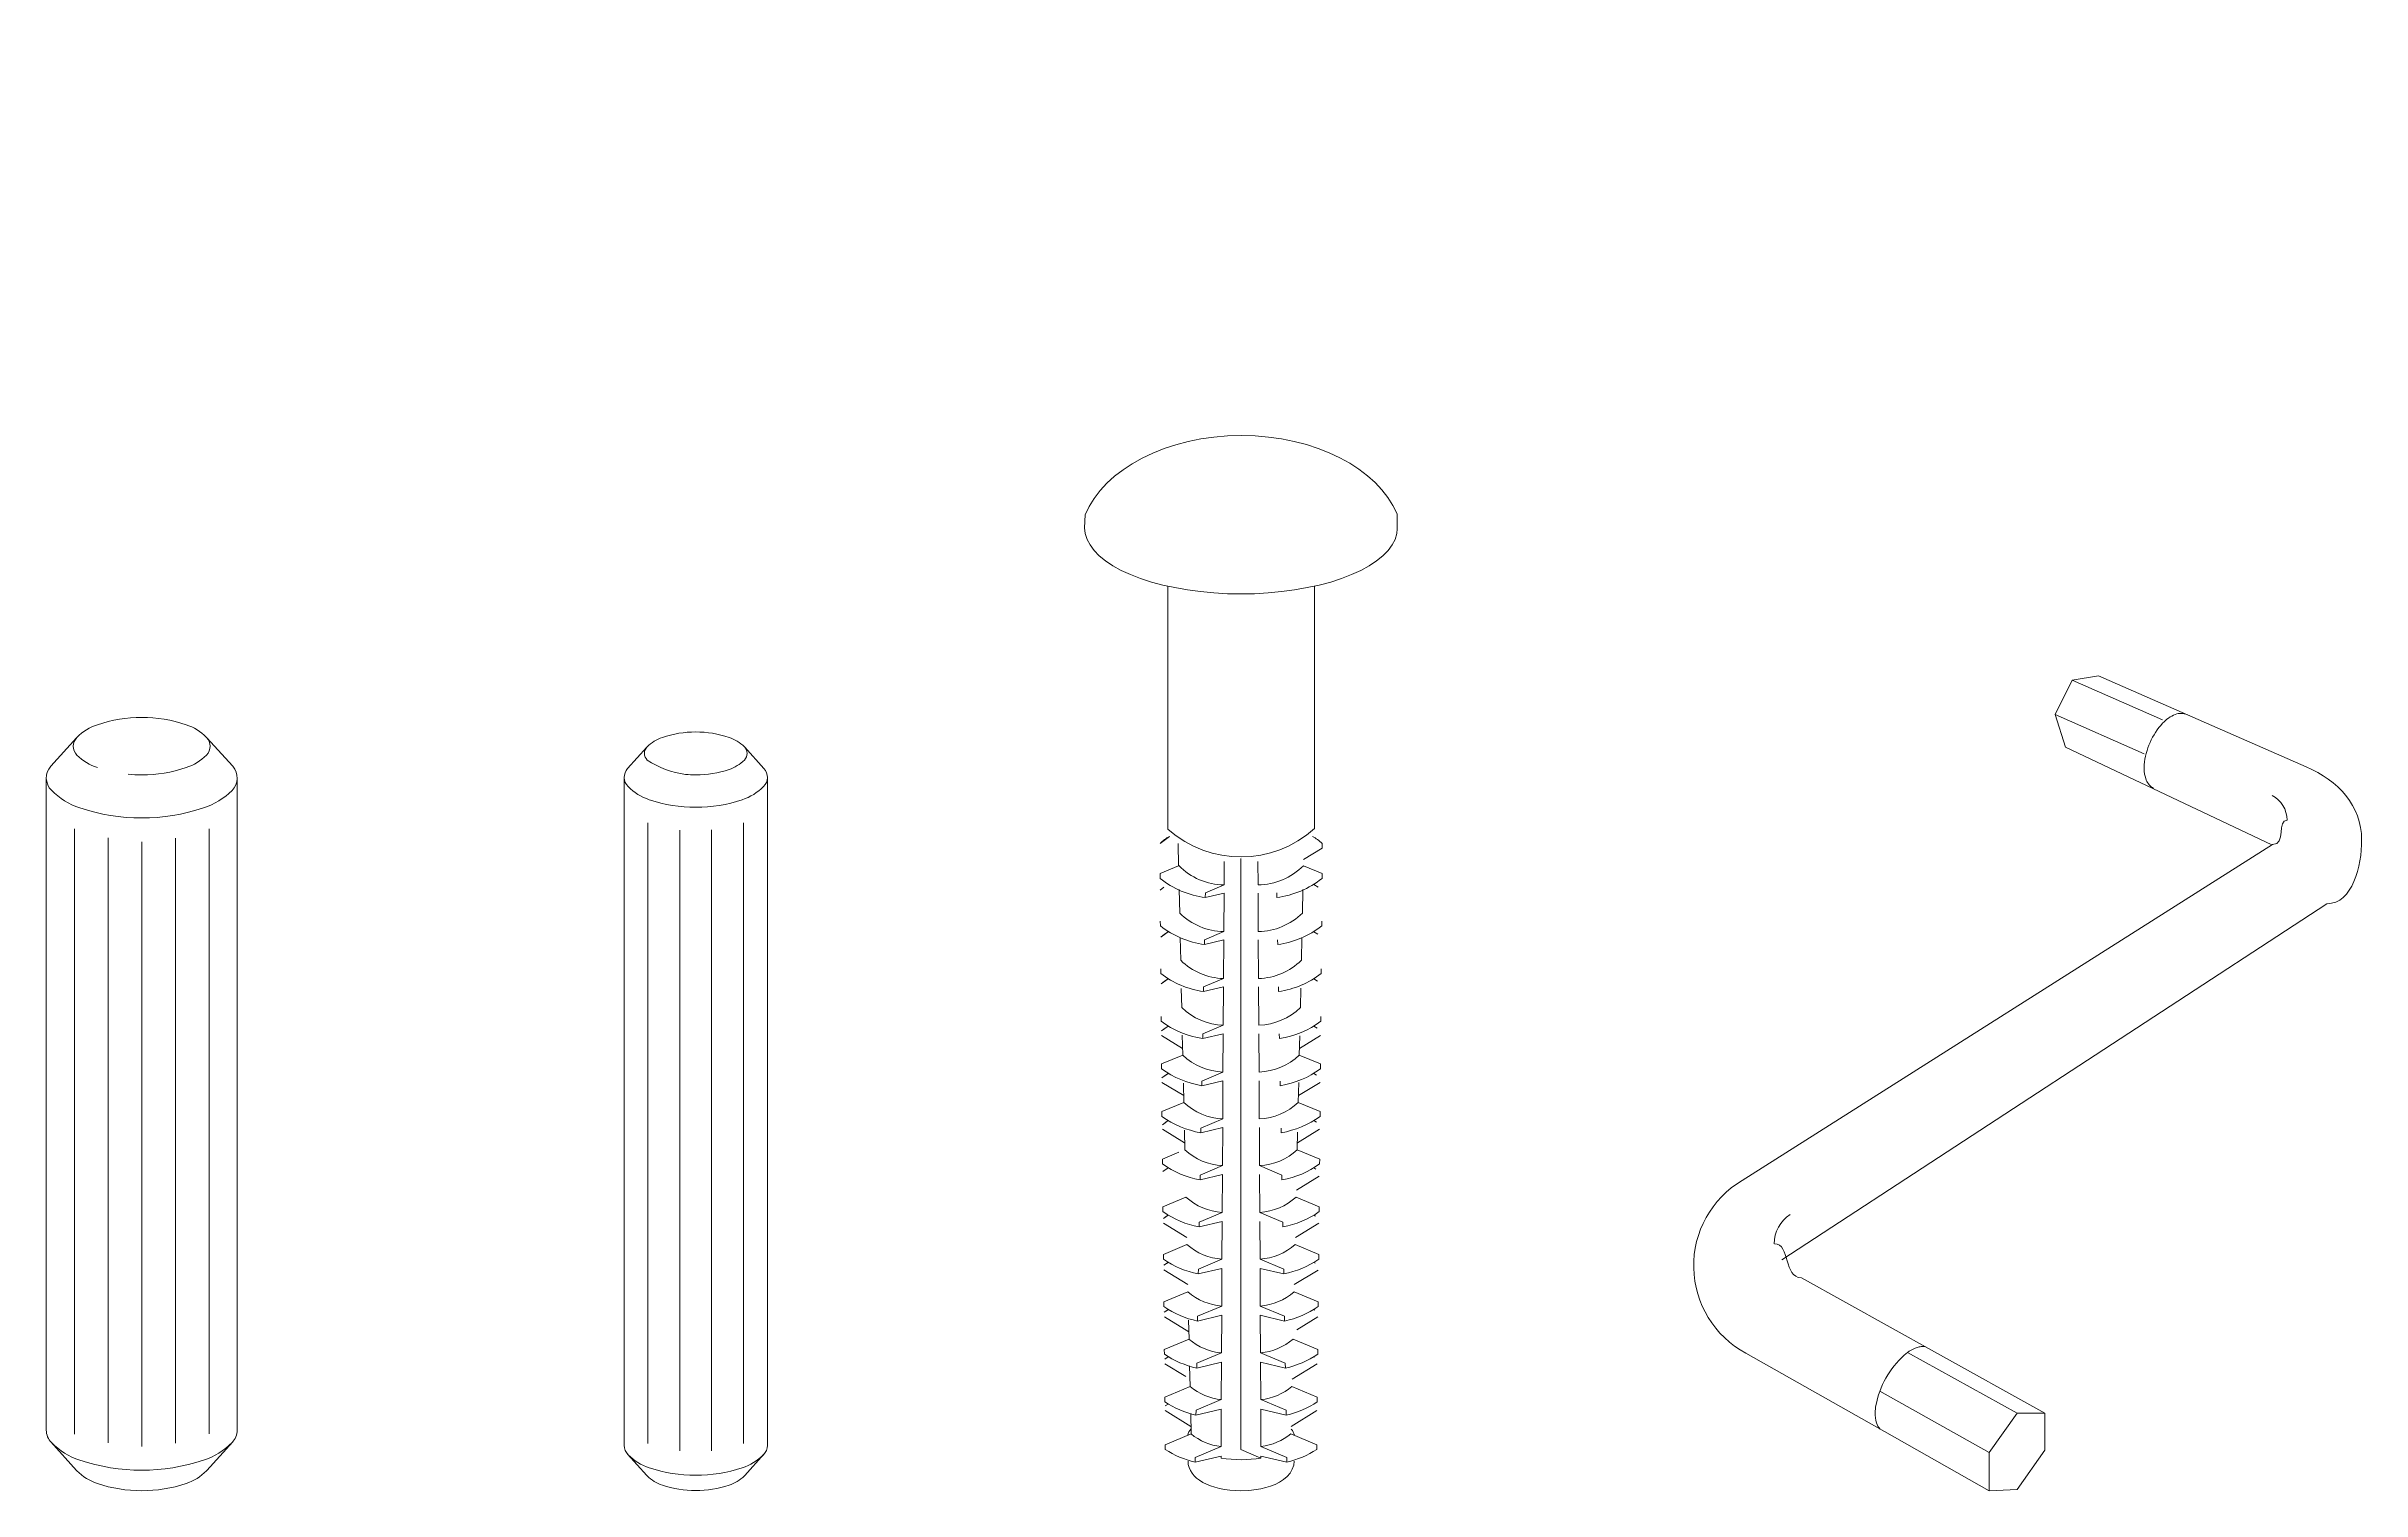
# Model space of a CAD drawing. Header units: metres. Extents: x -27.1 to 47.9, y -10.7 to 6.6.
# Drawn here: x 11.995 to 13.639, y 4.019 to 5.045 of the extents above; entities that cross this region are included whole.
import ezdxf

# ---------------------------------------------------------------- set-up
doc = ezdxf.new("R2010")
doc.units = ezdxf.units.M
doc.header["$MEASUREMENT"] = 0
doc.layers.add('PDF_Working_Num_Penna__7_Num_Penna__7_Num_Penna__7_Num_Penna__7_Num_Penna__7_Num_Penna__7', color=7, linetype='Continuous', lineweight=18)
doc.styles.add('GENERATED_STYLE_1', font='Arial')

msp = doc.modelspace()

# ---------------------------------------------------------------- linework, layer by layer
at = {"layer": 'PDF_Working_Num_Penna__7_Num_Penna__7_Num_Penna__7_Num_Penna__7_Num_Penna__7_Num_Penna__7', "color": 7, "linetype": 'Continuous', "lineweight": 18, "flags": 128}
for points in [[(12.9541, 4.7129), (12.9543, 4.7023), (12.9539, 4.6989), (12.9527, 4.6948), (12.9506, 4.6908), (12.9477, 4.6869), (12.9439, 4.6832), (12.9395, 4.6795), (12.9343, 4.6761), (12.9284, 4.6728), (12.9218, 4.6698), (12.9147, 4.667), (12.907, 4.6645), (12.8989, 4.6623), (12.8903, 4.6605), (12.8813, 4.6589), (12.8721, 4.6577), (12.8626, 4.6568), (12.853, 4.6562), (12.8433, 4.6561), (12.8337, 4.6562), (12.8241, 4.6568), (12.8146, 4.6577), (12.8054, 4.6589), (12.7964, 4.6605), (12.7878, 4.6623), (12.7797, 4.6645), (12.772, 4.667), (12.7648, 4.6698), (12.7583, 4.6728), (12.7524, 4.6761), (12.7472, 4.6795), (12.7427, 4.6832), (12.739, 4.6869), (12.7361, 4.6908), (12.734, 4.6948), (12.7327, 4.6989), (12.7323, 4.703), (12.7327, 4.7121)], [(12.7913, 4.6615), (12.7913, 4.4889)], [(13.4334, 4.5948), (13.4213, 4.5705), (13.4846, 4.5426)], [(13.4522, 4.5979), (13.4334, 4.5948), (13.4975, 4.5667)], [(13.4522, 4.5979), (13.5995, 4.5332)], [(13.4287, 4.5472), (13.4213, 4.5705)], [(13.5752, 4.4779), (13.4287, 4.5472)], [(12.0151, 4.4892), (12.0151, 4.0595)], [(12.1107, 4.4893), (12.1107, 4.0596)], [(12.4221, 4.4936), (12.4221, 4.0528)], [(12.4448, 4.4883), (12.4448, 4.0477)], [(12.4674, 4.4885), (12.4674, 4.0477)], [(12.4901, 4.4935), (12.4901, 4.0528)], [(12.039, 4.4828), (12.039, 4.0533)], [(12.0629, 4.48), (12.0629, 4.0508)], [(12.0868, 4.4827), (12.0868, 4.053)], [(13.6143, 4.4361), (13.2274, 4.1832)], [(12.7869, 4.3425), (12.8018, 4.3334)], [(12.8848, 4.3334), (12.8997, 4.3425)], [(12.7872, 4.3092), (12.8026, 4.2999)], [(12.8841, 4.2999), (12.8994, 4.3092)], [(12.7876, 4.2759), (12.8033, 4.2663)], [(12.8834, 4.2663), (12.8991, 4.2759)], [(12.8833, 4.2614), (12.8992, 4.2547)], [(12.8724, 4.2434), (12.8565, 4.2501)], [(12.8826, 4.2328), (12.8988, 4.2426)], [(12.7882, 4.2093), (12.8048, 4.1992)], [(12.873, 4.21), (12.8567, 4.2169)], [(12.8819, 4.1992), (12.8985, 4.2093)], [(12.7885, 4.1761), (12.8055, 4.1657)], [(12.8736, 4.1766), (12.8568, 4.1837)], [(12.8569, 4.1772), (12.8736, 4.1732)], [(12.8811, 4.1657), (12.8982, 4.176)], [(13.2412, 4.1705), (13.3356, 4.118)], [(12.8742, 4.1432), (12.857, 4.1504)], [(12.857, 4.1439), (12.8742, 4.1398)], [(12.7889, 4.1428), (12.8063, 4.1321)], [(12.8829, 4.1336), (12.8978, 4.1428)], [(12.8747, 4.1098), (12.8572, 4.1172)], [(12.8572, 4.1105), (12.8748, 4.1064)], [(13.3166, 4.1174), (13.3943, 4.0744)], [(13.3356, 4.118), (13.414, 4.0744)], [(12.7892, 4.1095), (12.8042, 4.1003)], [(12.8796, 4.0985), (12.8975, 4.1095)], [(12.8753, 4.0764), (12.8573, 4.084)], [(12.8574, 4.0772), (12.8754, 4.073)], [(13.297, 4.0901), (13.3745, 4.0465)], [(12.7895, 4.0762), (12.8078, 4.065)], [(12.8789, 4.065), (12.8971, 4.0762)], [(13.3943, 4.0744), (13.3745, 4.0465)], [(13.414, 4.0481), (13.414, 4.0744), (13.3943, 4.0744)], [(11.9982, 4.0539), (12.0165, 4.0337)], [(12.1274, 4.0539), (12.1091, 4.0337)], [(12.4078, 4.0453), (12.4214, 4.0301)], [(12.5046, 4.0453), (12.4909, 4.0301)], [(12.8759, 4.043), (12.8575, 4.0508)], [(13.3745, 4.0465), (13.3745, 4.0193)], [(12.8292, 4.0439), (12.8107, 4.0396)], [(12.8433, 4.0193), (12.8486, 4.0195), (12.8507, 4.0197), (12.8541, 4.0201), (12.8575, 4.0207), (12.8609, 4.0215), (12.8643, 4.0225), (12.8676, 4.0238), (12.8707, 4.0254), (12.8735, 4.0272), (12.8761, 4.0294), (12.8781, 4.0318), (12.8797, 4.0346), (12.8807, 4.0375), (12.881, 4.0402)], [(12.8575, 4.0425), (12.8575, 4.0439), (12.8759, 4.0396)]]:
    msp.add_lwpolyline(points, dxfattribs=at)
for points in [[(12.7916, 4.4889, 0.383348), (12.8954, 4.4895), (12.8954, 4.6615)], [(13.5151, 4.5704, 0.19014), (13.5067, 4.5705, 0.117149), (13.4977, 4.5643, 0.162369), (13.4846, 4.5347, 0.0196), (13.4845, 4.5324, 0.092339), (13.4861, 4.5239, 0.177662), (13.4913, 4.518)], [(12.0165, 4.5539), (11.9982, 4.5337, 0.399295), (11.9987, 4.5166, 0.115981), (12.0188, 4.5041, 0.162394), (12.1067, 4.5041, 0.116006), (12.1269, 4.5165, 0.398698), (12.1274, 4.5337), (12.1091, 4.5539)], [(12.0531, 4.528, 0.024063), (12.0628, 4.5276, 0.080754), (12.0943, 4.5327, 0.116758), (12.1088, 4.5416, 0.413767), (12.1088, 4.5542, 0.116512), (12.0943, 4.5632, 0.162442), (12.0313, 4.5632, 0.116528), (12.0168, 4.5542, 0.414167), (12.0168, 4.5416, 0.11655), (12.0313, 4.5327)], [(12.4214, 4.5473), (12.4078, 4.5321, 0.399486), (12.4081, 4.5193, 0.115807), (12.4232, 4.5099, 0.162009), (12.4892, 4.5099, 0.115871), (12.5043, 4.5193, 0.398873), (12.5046, 4.5321), (12.4909, 4.5473)], [(11.995, 4.5253), (11.995, 4.0623, 0.198146), (11.9987, 4.0535, 0.116464), (12.0188, 4.041, 0.162226), (12.1067, 4.041, 0.116489), (12.1269, 4.0535, 0.199016), (12.1306, 4.0623), (12.1306, 4.5253)], [(12.4054, 4.5259), (12.4054, 4.0515, 0.1984), (12.4081, 4.0449, 0.116431), (12.4232, 4.0356, 0.162144), (12.4891, 4.0356, 0.11585), (12.5043, 4.0449, 0.199098), (12.507, 4.0515), (12.507, 4.5259)], [(12.8179, 4.4405, -0.136366), (12.7858, 4.4541), (12.7858, 4.4575), (12.799, 4.4631), (12.7987, 4.4788)], [(12.8877, 4.4676), (12.9009, 4.4756), (12.9009, 4.4789, 0.057157), (12.8941, 4.4839)], [(13.414, 4.0481), (13.3943, 4.0201), (13.3745, 4.0193), (13.3002, 4.0613), (13.2017, 4.117, -0.582619), (13.1992, 4.2396), (13.5757, 4.4781)], [(12.8314, 4.4661), (12.8313, 4.4495), (12.818, 4.4439), (12.8179, 4.4405), (12.8313, 4.4437), (12.8311, 4.4163), (12.8174, 4.4104), (12.8173, 4.4071), (12.8311, 4.4104), (12.8309, 4.383), (12.8167, 4.377), (12.8167, 4.3737), (12.8309, 4.3771), (12.8307, 4.3498), (12.8161, 4.3436), (12.8161, 4.3403), (12.8307, 4.3438), (12.8305, 4.3166), (12.8155, 4.3102), (12.8154, 4.3069), (12.8305, 4.3104), (12.8304, 4.2833), (12.8149, 4.2768), (12.8148, 4.2735), (12.8303, 4.2771), (12.8302, 4.2501), (12.8143, 4.2434), (12.8142, 4.24), (12.8301, 4.2438), (12.83, 4.2169), (12.8137, 4.21), (12.8136, 4.2066), (12.83, 4.2105), (12.8298, 4.1837), (12.8131, 4.1766), (12.813, 4.1732), (12.8298, 4.1772), (12.8297, 4.1504), (12.8125, 4.1432), (12.8125, 4.1398), (12.8296, 4.1439), (12.8295, 4.1172), (12.8119, 4.1098), (12.8119, 4.1064), (12.8295, 4.1105), (12.8293, 4.084), (12.8114, 4.0764), (12.8113, 4.073), (12.8293, 4.0772), (12.8292, 4.0508), (12.8108, 4.043), (12.8107, 4.0396, -0.087278), (12.7895, 4.0486), (12.7895, 4.052), (12.8079, 4.0598), (12.8076, 4.0742)], [(12.8292, 4.0425, 0.082456), (12.8575, 4.0425), (12.8433, 4.0485), (12.8433, 4.4682)], [(12.8687, 4.4439), (12.8687, 4.4405, 0.136466), (12.9009, 4.4541), (12.9009, 4.4575), (12.8876, 4.4631, -0.197114), (12.8554, 4.4495), (12.8553, 4.4661)], [(12.8311, 4.4163, -0.193986), (12.7998, 4.4295), (12.7994, 4.4461)], [(12.8873, 4.4461), (12.8869, 4.4295, -0.193979), (12.8556, 4.4163), (12.8554, 4.4437)], [(12.8173, 4.4071, -0.13219), (12.7861, 4.4203), (12.786, 4.4237)], [(12.9006, 4.4237), (12.9006, 4.4203, -0.132138), (12.8694, 4.4071), (12.8693, 4.4105)], [(12.8309, 4.383, -0.190442), (12.8005, 4.3959), (12.8001, 4.4122)], [(12.8865, 4.4122), (12.8862, 4.3959, -0.1904), (12.8558, 4.383), (12.8556, 4.4104)], [(12.8167, 4.3737, -0.12777), (12.7863, 4.3865), (12.7863, 4.3899)], [(12.9003, 4.3899), (12.9003, 4.3865, -0.127929), (12.87, 4.3737), (12.8699, 4.377)], [(12.8307, 4.3498, -0.18664), (12.8012, 4.3623), (12.8009, 4.3759)], [(12.8858, 4.3761), (12.8855, 4.3623, -0.186477), (12.856, 4.3498), (12.8558, 4.3771)], [(12.8161, 4.3403, -0.124013), (12.7866, 4.3527), (12.7866, 4.3561)], [(12.8305, 4.3166, -0.183097), (12.8019, 4.3286), (12.8016, 4.3428)], [(12.885, 4.3423), (12.8847, 4.3286, -0.183049), (12.8561, 4.3166), (12.856, 4.3438)], [(12.9001, 4.3561), (12.9, 4.3527, -0.124056), (12.8706, 4.3403), (12.8705, 4.3436)], [(12.8155, 4.3069, -0.119352), (12.7869, 4.3189), (12.7869, 4.3223), (12.8019, 4.3286)], [(12.8847, 4.3286), (12.8998, 4.3223), (12.8997, 4.3189, -0.119542), (12.8712, 4.3069), (12.8712, 4.3102)], [(12.8304, 4.2833, -0.179408), (12.8027, 4.295), (12.8024, 4.3087)], [(12.8843, 4.3092), (12.884, 4.295, -0.179292), (12.8563, 4.2833), (12.8562, 4.3104)], [(12.8148, 4.2735, -0.115689), (12.7872, 4.2851), (12.7872, 4.2885), (12.8027, 4.295)], [(12.884, 4.295), (12.8995, 4.2885), (12.8994, 4.2851, -0.115508), (12.8718, 4.2735), (12.8718, 4.2768)], [(12.8302, 4.2501, -0.175086), (12.8034, 4.2614), (12.8031, 4.2754)], [(12.8835, 4.274), (12.8833, 4.2614, -0.175255), (12.8565, 4.2501), (12.8564, 4.2771)], [(12.8142, 4.24, -0.111669), (12.7876, 4.2513), (12.7875, 4.2547), (12.7991, 4.2596)], [(12.873, 4.21), (12.873, 4.2066, 0.107411), (12.8988, 4.2175), (12.8988, 4.2209), (12.8825, 4.2278, -0.171307), (12.8567, 4.2169), (12.8565, 4.2438)], [(12.8992, 4.2547), (12.8991, 4.2513, -0.111428), (12.8724, 4.24), (12.8724, 4.2434)], [(12.8136, 4.2066, -0.107557), (12.7879, 4.2175), (12.7878, 4.2209), (12.8042, 4.2278, 0.17124), (12.83, 4.2169)], [(12.8736, 4.1766), (12.8736, 4.1732, 0.103185), (12.8985, 4.1837), (12.8985, 4.1871), (12.8818, 4.1942, -0.167636), (12.8568, 4.1837), (12.8567, 4.2105)], [(12.813, 4.1732, -0.103055), (12.7882, 4.1837), (12.7882, 4.1871), (12.8049, 4.1942, 0.167704), (12.8298, 4.1837)], [(12.8741, 4.1432), (12.8742, 4.1398, 0.099278), (12.8981, 4.15), (12.8982, 4.1533), (12.881, 4.1606, -0.163576), (12.857, 4.1504), (12.8569, 4.1772)], [(12.8125, 4.1398, -0.09901), (12.7885, 4.15), (12.7885, 4.1533), (12.8056, 4.1606, 0.163576), (12.8297, 4.1504)], [(12.8747, 4.1098), (12.8748, 4.1064, 0.095339), (12.8978, 4.1162), (12.8979, 4.1196), (12.8803, 4.127, -0.159099), (12.8572, 4.1172), (12.857, 4.1439)], [(12.8119, 4.1064, -0.095216), (12.7889, 4.1162), (12.7888, 4.1195), (12.8064, 4.127), (12.8061, 4.1403)], [(12.8753, 4.0764), (12.8754, 4.073, 0.091098), (12.8975, 4.0824), (12.8975, 4.0858), (12.8795, 4.0934, -0.155021), (12.8573, 4.084), (12.8572, 4.1105)], [(13.329, 4.1217, 0.036079), (13.3276, 4.1218, 0.067011), (13.3249, 4.1214, 0.116321), (13.3141, 4.1155, 0.16222), (13.2941, 4.0798, 0.048418), (13.2936, 4.0747, 0.067511), (13.2946, 4.0675, 0.127977), (13.2971, 4.0631)], [(12.8113, 4.073, -0.090754), (12.7892, 4.0824), (12.7892, 4.0858), (12.8071, 4.0934), (12.8068, 4.1079)], [(12.8759, 4.043), (12.8759, 4.0396, 0.087388), (12.8971, 4.0486), (12.8972, 4.052), (12.8788, 4.0598, -0.150491), (12.8575, 4.0508), (12.8574, 4.0772)], [(12.0168, 4.0334, 0.116528), (12.0313, 4.0244, 0.162442), (12.0943, 4.0244, 0.116736), (12.1088, 4.0334)], [(12.4217, 4.0299, 0.116918), (12.4325, 4.0232, 0.162198), (12.4798, 4.0232, 0.116632), (12.4907, 4.0299)]]:
    msp.add_lwpolyline(points, format="xyb", dxfattribs=at)
for points in [[(12.4489, 4.5279, 0.024037), (12.4562, 4.5275, 0.080535), (12.4798, 4.5314, 0.116661), (12.4907, 4.5381, 0.41508), (12.4907, 4.5476, 0.117758), (12.4798, 4.5542, 0.162509), (12.4325, 4.5542, 0.117288), (12.4217, 4.5475, 0.41508), (12.4217, 4.5381, 0.117218)], [(12.7925, 4.4839, 0.05848), (12.7858, 4.4789)]]:
    msp.add_lwpolyline(points, format="xyb", close=True, dxfattribs=at)
for points in [[(12.786, 4.4456), (12.7886, 4.4478)], [(12.8951, 4.4498), (12.8981, 4.4478)], [(12.7915, 4.4162), (12.7889, 4.4144), (12.7863, 4.4124)], [(12.8951, 4.4162), (12.8978, 4.4144)], [(12.7915, 4.3827), (12.7891, 4.3811), (12.7866, 4.3791)], [(12.8951, 4.3827), (12.8976, 4.3811)], [(12.7915, 4.3491), (12.7894, 4.3477), (12.7869, 4.3458)], [(12.8951, 4.3491), (12.8973, 4.3477)], [(12.7915, 4.3156), (12.7896, 4.3144), (12.7872, 4.3125)], [(12.8951, 4.3156), (12.897, 4.3144)], [(12.7915, 4.2821), (12.7899, 4.281), (12.7875, 4.2792)], [(12.8951, 4.2821), (12.8968, 4.281)], [(12.7915, 4.2485), (12.7902, 4.2477), (12.7878, 4.246)], [(12.8951, 4.2485), (12.8965, 4.2477)], [(12.7915, 4.215), (12.7904, 4.2143), (12.7882, 4.2127)], [(12.8951, 4.215), (12.8962, 4.2143)], [(12.7915, 4.1814), (12.7907, 4.1809), (12.7885, 4.1794)], [(12.8951, 4.1814), (12.8959, 4.1809)], [(12.7915, 4.1479), (12.791, 4.1476), (12.7888, 4.1461)], [(12.8951, 4.1479), (12.8957, 4.1476)], [(12.7915, 4.1144), (12.7913, 4.1142), (12.7892, 4.1128)], [(12.8951, 4.1144), (12.8954, 4.1142)], [(12.7915, 4.0808), (12.7895, 4.0795)], [(12.8292, 4.0439), (12.8292, 4.0425)]]:
    msp.add_lwpolyline(points, close=True, dxfattribs=at)
at = {"layer": 'PDF_Working_Num_Penna__7_Num_Penna__7_Num_Penna__7_Num_Penna__7_Num_Penna__7_Num_Penna__7', "color": 7, "linetype": 'Continuous', "lineweight": 18}
for centre, radius, start, end in [((13.5662, 4.4955), 0.0198, 359.9779, 62.3401), ((12.8318, 4.4956), 0.0461, 224.785, 269.4035), ((13.2466, 4.1946), 0.0247, 123.0258, 180.0063), ((12.8329, 4.1575), 0.0405, 229.0321, 265.155), ((12.833, 4.1236), 0.0398, 229.4768, 264.7304), ((12.8144, 4.0567), 0.00915, 136.4075, 167.0389), ((12.8723, 4.0567), 0.00913, 12.8229, 42.7145), ((12.8331, 4.0898), 0.0393, 230.0033, 264.2259)]:
    msp.add_arc(centre, radius, start, end, dxfattribs=at)
msp.add_ellipse((12.8623, 4.0507), major_axis=(0.0562, 0.0136), ratio=0.503366, start_param=3.031042, end_param=4.24892, dxfattribs=at)
for points in [[(12.7327, 4.7121), (12.7459, 4.7446), (12.7905, 4.7685), (12.8436, 4.7685)], [(12.8436, 4.7685), (12.8961, 4.7685), (12.9405, 4.745), (12.9541, 4.7129)], [(13.639, 4.4814), (13.639, 4.5056), (13.6224, 4.5238), (13.5995, 4.5332)], [(13.5757, 4.4781), (13.5856, 4.4781), (13.5787, 4.4955), (13.586, 4.4955)], [(13.6143, 4.4361), (13.6327, 4.4361), (13.639, 4.4631), (13.639, 4.4814)], [(13.222, 4.1946), (13.2335, 4.1946), (13.2285, 4.1705), (13.2412, 4.1705)], [(12.0165, 4.0337), (12.0167, 4.0337), (12.0167, 4.0334), (12.0168, 4.0334)], [(12.1088, 4.0334), (12.109, 4.0334), (12.109, 4.0337), (12.1091, 4.0337)], [(12.4214, 4.0301), (12.4216, 4.0301), (12.4216, 4.0299), (12.4217, 4.0299)], [(12.4907, 4.0299), (12.4908, 4.0299), (12.4908, 4.0301), (12.4909, 4.0301)]]:
    msp.add_open_spline(points, degree=3, dxfattribs=at)

# ---------------------------------------------------------------- texts
at = {"layer": 'PDF_Working_Num_Penna__7_Num_Penna__7_Num_Penna__7_Num_Penna__7_Num_Penna__7_Num_Penna__7', "color": 7, "linetype": 'Continuous', "lineweight": 18, "char_height": 0.0000077, "attachment_point": 7, "style": 'GENERATED_STYLE_1'}
for s, insert in [('\\A1;{\\pql;\\fArial|b0|i0|c0|p34;4x}', (12.0051, 5.0449)), ('\\A1;{\\pql;\\fArial|b0|i0|c0|p34;4x}', (12.3727, 5.0449)), ('\\A1;{\\pql;\\fArial|b0|i0|c0|p34;6x}', (12.7643, 5.0445)), ('\\A1;{\\pql;\\fArial|b0|i0|c0|p34;4x}', (13.151, 5.0449)), ('\\A1;{\\pql;\\fArial|b0|i0|c0|p34;36x}', (13.5094, 5.0445))]:
    msp.add_mtext(s, dxfattribs=dict(at, insert=insert))

doc.saveas('drawing.dxf')
